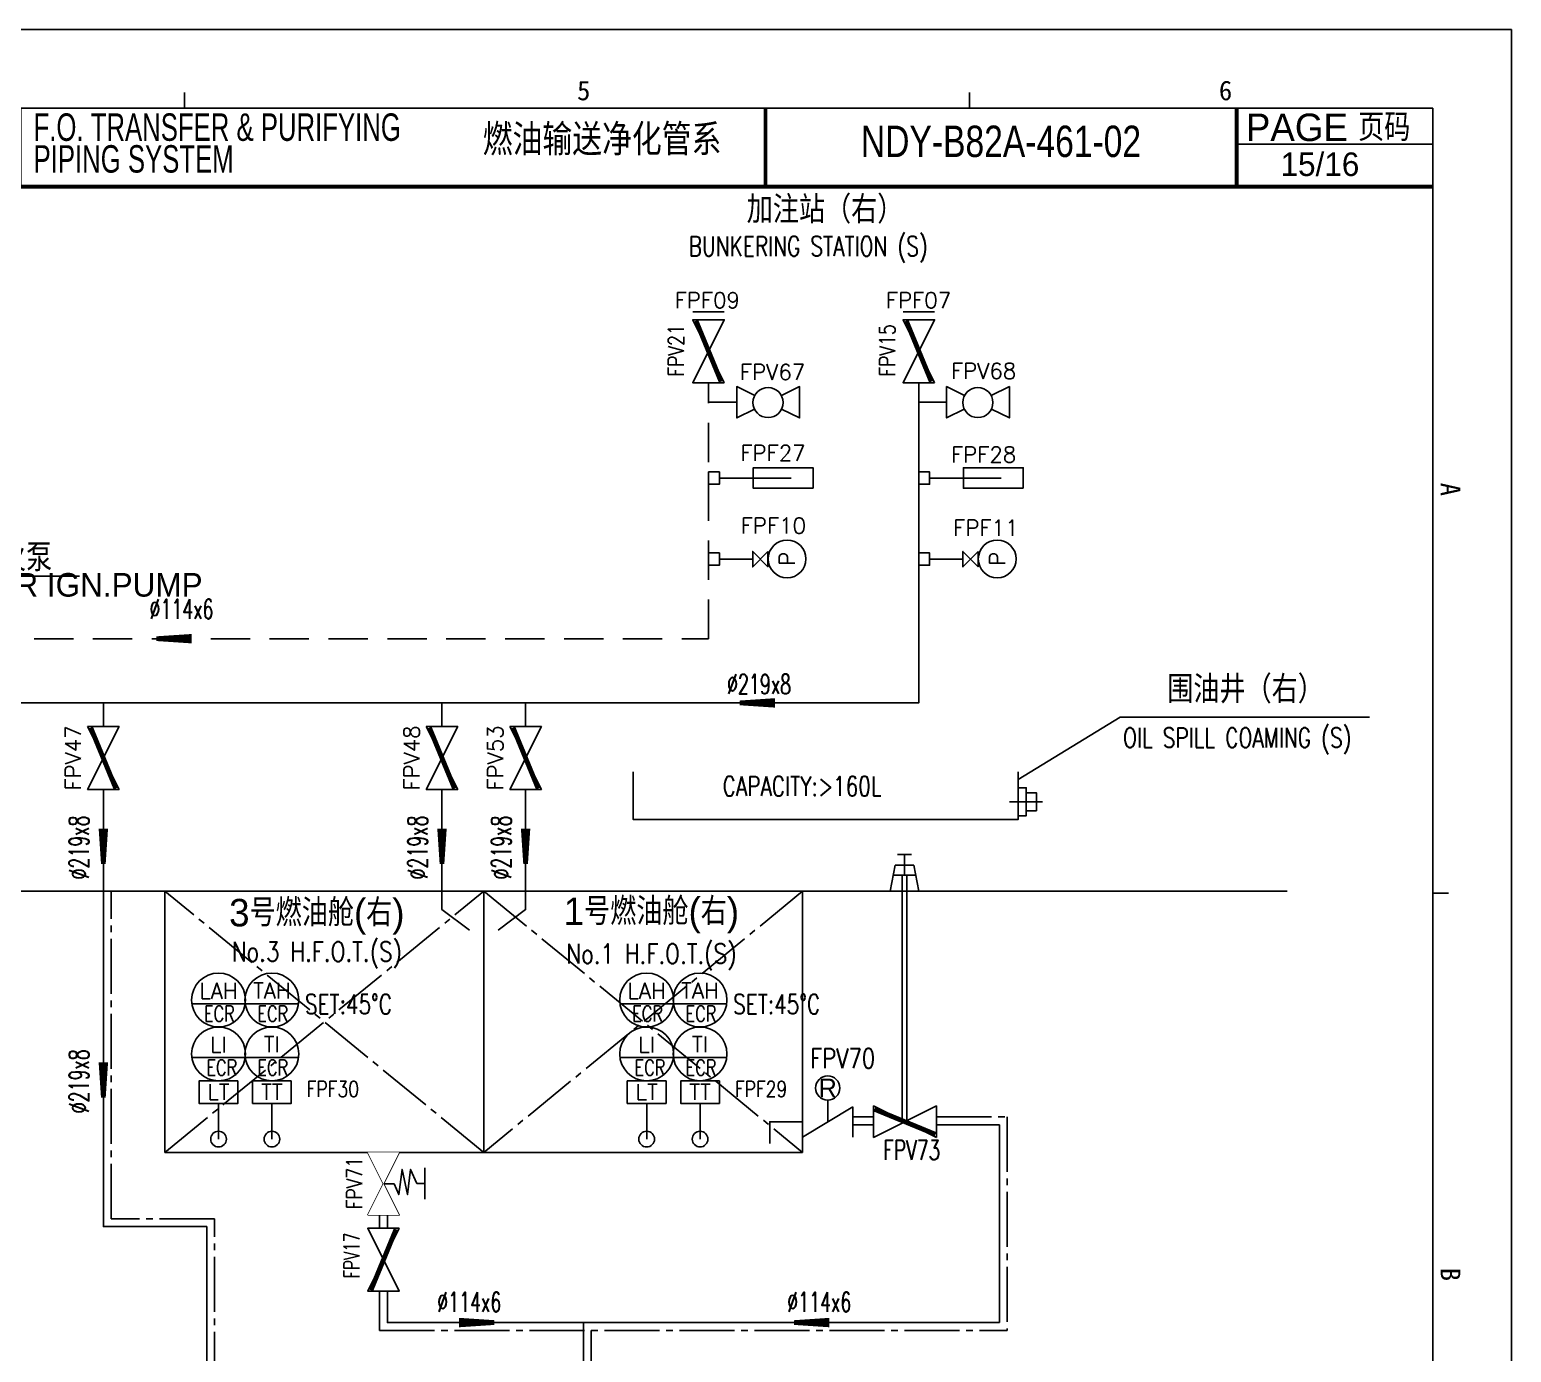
# Model space of a CAD drawing. Header units: inches. Extents: x 244 to 838, y -431 to 471.
# Drawn here: x 649.2 to 837.9, y 302.2 to 470.7 of the extents above; entities that cross this region are included whole.
import ezdxf
from ezdxf.enums import TextEntityAlignment as Align

# ---------------------------------------------------------------- set-up
doc = ezdxf.new("R2010")
doc.units = ezdxf.units.IN
doc.header["$MEASUREMENT"] = 0
doc.set_wipeout_variables(frame=1)
for name, pattern in [('CENTERX2', [0.955, 0.7, -0.085, 0.085, -0.085]), ('HIDDEN', [0.375, 0.25, -0.125]), ('SHORT_CENTER_X', [0.955, 0.7, -0.085, 0.085, -0.085])]:
    doc.linetypes.add(name, pattern=pattern)
for name, color, linetype in [('BALLAST', 7, 'Continuous'), ('chinese', 7, 'Continuous'), ('PIPE', 7, 'Continuous'), ('text', 2, 'Continuous'), ('粗实线', 3, 'Continuous'), ('细实线', 7, 'Continuous'), ('隐藏', 7, 'Continuous')]:
    doc.layers.add(name, color=color, linetype=linetype)
doc.styles.add('CHINESE', font='SHORT.shx', dxfattribs={"bigfont": 'HZDXF.shx'})
doc.styles.add('HZDX', font='romans.shx', dxfattribs={"width": 0.9, "bigfont": 'HZDX.SHX'})
doc.styles.add('ROMANS', font='ROMANS')
doc.styles.add('SimSun', font='Simtxt.shx', dxfattribs={"bigfont": 'HZDX.SHX'})
doc.styles.get("Standard").update_dxf_attribs({"font": ''})
doc.styles.get('Standard').set_extended_font_data('SimSun')

# ---------------------------------------------------------------- blocks, each defined once
blk = doc.blocks.new('F004')
at = {"color": 7, "linetype": 'Continuous'}
blk.add_lwpolyline([(-1.3, 11.93), (1.3, 11.93), (1.3, 4.31), (-1.3, 4.31)], close=True, dxfattribs=at)
blk.add_lwpolyline([(0, 9.13), (0, 0)], dxfattribs=at)
at = {"color": 2, "linetype": 'Continuous', "style": 'ROMANS', "flags": 1}
for tag in ['NAMEPLATE', 'STANDARD', 'DIAMETER', 'REMARKS', 'MATERIAL', 'WEIGHT', 'NAME', 'SIZE']:
    blk.add_attdef(tag, text='', height=2, dxfattribs=at).set_placement((0, 13.93), align=Align.MIDDLE)
at = {"color": 2, "linetype": 'Continuous', "style": 'ROMANS'}
blk.add_attdef('MARK', text='', height=2, dxfattribs=at).set_placement((0, 13.93), align=Align.MIDDLE)
blk = doc.blocks.new('F206')
at = {"color": 7, "linetype": 'Continuous'}
blk.add_lwpolyline([(-0.98, 6.19), (0.96, 6.19), (-0.98, 4.24), (0.98, 4.24)], close=True, dxfattribs=at)
blk.add_lwpolyline([(0, 4.24), (0, 0)], dxfattribs=at)
blk.add_circle((-0.03, 8.62), 2.41, dxfattribs=at)
at = {"color": 2, "linetype": 'Continuous', "style": 'ROMANS', "flags": 1}
for tag in ['NAMEPLATE', 'STANDARD', 'DIAMETER', 'REMARKS', 'MATERIAL', 'WEIGHT', 'NAME', 'SIZE']:
    blk.add_attdef(tag, text='', height=2, dxfattribs=at).set_placement((-0.03, 13.03), align=Align.MIDDLE)
at = {"color": 2, "linetype": 'Continuous', "style": 'ROMANS'}
for tag, p in [('MARK', (-0.03, 13.03)), ('SN', (-0.03, 8.62))]:
    blk.add_attdef(tag, text='', height=2, dxfattribs=at).set_placement(p, align=Align.MIDDLE)
blk = doc.blocks.new('F038')
at = {"color": 7, "linetype": 'Continuous'}
for points in [[(0, -2), (0, 2)], [(1, -2), (1, 2)]]:
    blk.add_lwpolyline(points, dxfattribs=at)
at = {"color": 2, "linetype": 'Continuous', "style": 'ROMANS', "flags": 1}
for tag in ['NAMEPLATE', 'STANDARD', 'DIAMETER', 'REMARKS', 'MATERIAL', 'WEIGHT', 'NAME', 'SIZE']:
    blk.add_attdef(tag, text='', height=2, dxfattribs=at).set_placement((0.5, 4), align=Align.MIDDLE)
at = {"color": 2, "linetype": 'Continuous', "style": 'ROMANS'}
blk.add_attdef('MARK', text='', height=2, dxfattribs=at).set_placement((0.5, 4), align=Align.MIDDLE)
blk = doc.blocks.new('V555')
at = {"linetype": 'Continuous'}
for points in [[(2.32, 0.84), (0, 2), (0, -2), (2.29, -0.86)], [(5.72, 0.86), (8.01, 2), (8.01, -2), (5.75, -0.87)]]:
    blk.add_lwpolyline(points, dxfattribs=at)
blk.add_circle((4.02, -0.04), 1.92, dxfattribs=at)
at = {"color": 2, "linetype": 'Continuous', "style": 'ROMANS', "flags": 1}
for tag in ['NAMEPLATE', 'STANDARD', 'DIAMETER', 'REMARKS', 'MATERIAL', 'WEIGHT', 'NAME', 'SIZE']:
    blk.add_attdef(tag, text='', height=2, dxfattribs=at).set_placement((4.08, 4.49), align=Align.MIDDLE)
at = {"color": 2, "linetype": 'Continuous', "style": 'ROMANS'}
blk.add_attdef('MARK', text='', height=2, dxfattribs=at).set_placement((4.08, 4.49), align=Align.MIDDLE)
blk = doc.blocks.new('V027')
at = {"color": 2, "style": 'ROMANS', "flags": 1}
for tag in ['NAMEPLATE', 'STANDARD', 'DIAMETER', 'REMARKS', 'MATERIAL', 'WEIGHT', 'NAME', 'SIZE']:
    blk.add_attdef(tag, text='', height=2, dxfattribs=at).set_placement((3.79, 4.15), align=Align.MIDDLE)
at = {"color": 2, "style": 'ROMANS'}
blk.add_attdef('MARK', text='', height=2, dxfattribs=at).set_placement((3.79, 4.15), align=Align.MIDDLE)
at = {"color": 7}
blk.add_wipeout([(8.01, 2), (0, -2.01), (0, 2), (8.01, -2.01)], dxfattribs=at)
at = {"const_width": 0.62}
blk.add_lwpolyline([(0.12, -1.6), (7.88, 1.6)], dxfattribs=at)
at = {"color": 7}
blk.add_lwpolyline([(8.01, 2), (0, -2.01), (0, 2), (8.01, -2.01)], close=True, dxfattribs=at)
blk = doc.blocks.new('A2')
for p, q in [((0, 420), (594, 420)), ((594, 0), (594, 420)), ((425, 410), (425, 412)), ((525, 410), (525, 412)), ((584, 310), (586, 310))]:
    blk.add_line(p, q)
at = {"color": 5}
for p in [(25, 410), (584, 10)]:
    blk.add_line(p, (584, 410), dxfattribs=at)
for s, p in [('5', (475, 411)), ('6', (556.75, 411))]:
    blk.add_text(s, height=2.5).set_placement(p)
for s, p in [('A', (585, 362.28)), ('B', (585, 262.28))]:
    blk.add_text(s, height=2.5, rotation=270).set_placement(p)
blk = doc.blocks.new('A3图框')
at = {"ltscale": 5}
blk.add_lwpolyline([(-562.29, -4946.17), (31.71, -4946.17), (31.71, -5366.17), (-562.29, -5366.17)], close=True, dxfattribs=at)
at = {"layer": '粗实线', "color": 5, "const_width": 0.5}
for points in [[(-158.29, -4956.17), (-158.29, -4966.17), (21.71, -4966.17)], [(-63.29, -4956.17), (-63.29, -4966.17)], [(-3.29, -4956.17), (-3.29, -4966.17)]]:
    blk.add_lwpolyline(points, dxfattribs=at)
at = {"layer": '细实线'}
blk.add_line((-3.29, -4960.78), (21.71, -4960.78), dxfattribs=at)
at = {"color": 2}
blk.add_blockref('A2', (-562.29, -5366.17), dxfattribs=at)
blk.add_blockref('A2', (-562.29, -5366.17), dxfattribs=at)
at = {"color": 7, "style": 'SimSun', "width": 0.7}
for s, p in [('F.O. TRANSFER & PURIFYING', (-156.51, -4960.34)), ('PIPING SYSTEM', (-156.51, -4964.39))]:
    blk.add_text(s, height=3.5, dxfattribs=at).set_placement(p)
at = {"color": 7, "style": 'SimSun'}
blk.add_text('燃油输送净化管系', height=4, dxfattribs=at).set_placement((-99.3, -4962.2))
at = {"layer": 'text', "color": 7, "style": 'SimSun'}
blk.add_text('PAGE 页码', height=3.5, dxfattribs=at).set_placement((8.37, -4958.57), align=Align.MIDDLE)
at = {"layer": 'text', "color": 7, "style": 'SimSun', "width": 0.8}
blk.add_text('NDY-B82A-461-02', height=4, dxfattribs=at).set_placement((-33.29, -4960.4), align=Align.MIDDLE_CENTER)
blk = doc.blocks.new('A040')
at = {"color": 7, "linetype": 'Continuous'}
blk.add_lwpolyline([(-3.4, 2.96), (3.4, 2.96)], dxfattribs=at)
blk.add_circle((0, 3.43), 3.43, dxfattribs=at)
at = {"color": 2, "linetype": 'Continuous', "style": 'ROMANS', "flags": 1}
for tag in ['NAMEPLATE', 'STANDARD', 'DIAMETER', 'REMARKS', 'MATERIAL', 'WEIGHT', 'NAME', 'SIZE']:
    blk.add_attdef(tag, text='', height=2, dxfattribs=at).set_placement((0, 8.86), align=Align.MIDDLE)
at = {"color": 2, "linetype": 'Continuous', "style": 'ROMANS'}
for tag, p in [('MARK', (0, 8.86)), ('SN', (0, 4.61))]:
    blk.add_attdef(tag, text='', height=2, dxfattribs=at).set_placement(p, align=Align.MIDDLE)
blk = doc.blocks.new('F039')
at = {"color": 7, "linetype": 'Continuous'}
blk.add_lwpolyline([(-2.47, 7.42), (2.47, 7.42), (2.47, 4.55), (-2.47, 4.55)], close=True, dxfattribs=at)
blk.add_lwpolyline([(0, 4.55), (0, 0)], dxfattribs=at)
at = {"color": 2, "linetype": 'Continuous', "style": 'ROMANS', "flags": 1}
for tag in ['NAMEPLATE', 'STANDARD', 'DIAMETER', 'REMARKS', 'MATERIAL', 'WEIGHT', 'NAME', 'SIZE']:
    blk.add_attdef(tag, text='', height=2, dxfattribs=at).set_placement((0, 9.42), align=Align.MIDDLE)
at = {"color": 2, "linetype": 'Continuous', "style": 'ROMANS'}
for tag, p in [('MARK', (0, 9.42)), ('SN', (0, 5.98))]:
    blk.add_attdef(tag, text='', height=2, dxfattribs=at).set_placement(p, align=Align.MIDDLE)
blk = doc.blocks.new('A033')
at = {"color": 7, "linetype": 'Continuous'}
blk.add_lwpolyline([(-3.4, 2.96), (3.4, 2.96)], dxfattribs=at)
blk.add_circle((0, 3.43), 3.43, dxfattribs=at)
at = {"color": 2, "linetype": 'Continuous', "style": 'ROMANS', "flags": 1}
for tag in ['NAMEPLATE', 'STANDARD', 'DIAMETER', 'REMARKS', 'MATERIAL', 'WEIGHT', 'NAME', 'SIZE']:
    blk.add_attdef(tag, text='', height=2, dxfattribs=at).set_placement((0, 8.86), align=Align.MIDDLE)
at = {"color": 2, "linetype": 'Continuous', "style": 'ROMANS'}
for tag, p in [('MARK', (0, 8.86)), ('SN', (0, 4.63))]:
    blk.add_attdef(tag, text='', height=2, dxfattribs=at).set_placement(p, align=Align.MIDDLE)
blk = doc.blocks.new('F068')
at = {"color": 7, "linetype": 'Continuous'}
blk.add_lwpolyline([(-2.47, 2.87), (2.47, 2.87), (2.47, 0), (-2.47, 0)], close=True, dxfattribs=at)
at = {"color": 2, "linetype": 'Continuous', "style": 'ROMANS', "flags": 1}
for tag in ['NAMEPLATE', 'STANDARD', 'DIAMETER', 'REMARKS', 'MATERIAL', 'WEIGHT', 'NAME', 'SIZE']:
    blk.add_attdef(tag, text='', height=2, dxfattribs=at).set_placement((0, 4.87), align=Align.MIDDLE)
at = {"color": 2, "linetype": 'Continuous', "style": 'ROMANS'}
for tag, p in [('MARK', (0, 4.87)), ('SN', (0, 1.43))]:
    blk.add_attdef(tag, text='', height=2, dxfattribs=at).set_placement(p, align=Align.MIDDLE)
blk = doc.blocks.new('X3106')
at = {"linetype": 'Continuous'}
blk.add_lwpolyline([(0, 0, 0, 0, 0), (0.98, 0.98, 0.7, 0, 0), (2.03, 2.03, 0, 0, 0)], format="xyseb", dxfattribs=at)
blk = doc.blocks.new('V014')
at = {"linetype": 'Continuous'}
for p, q in [((8.01, -2), (0, 2)), ((0, -2), (8.01, 2))]:
    blk.add_line(p, q, dxfattribs=at)
at = {"color": 7, "linetype": 'Continuous'}
for points in [[(2.03, 5.29), (6.03, 5.29)], [(4, 0), (4, 1.36), (2.63, 1.96), (5.84, 2.37), (2.63, 3.07), (5.84, 3.47), (4.03, 4.27)], [(4.03, 5.29), (4.03, 4.27)]]:
    blk.add_lwpolyline(points, dxfattribs=at)
at = {"color": 7}
blk.add_lwpolyline([(0, -2), (8.01, 2), (8.01, -2), (0, 2)], close=True, dxfattribs=at)
at = {"linetype": 'Continuous', "xscale": 1.5, "yscale": 1.5, "zscale": 1.5}
blk.add_blockref('X3106', (4.03, 5.29), dxfattribs=at)
at = {"color": 2, "linetype": 'Continuous', "style": 'ROMANS', "flags": 1}
for tag in ['NAMEPLATE', 'STANDARD', 'DIAMETER', 'REMARKS', 'MATERIAL', 'WEIGHT', 'NAME', 'SIZE']:
    blk.add_attdef(tag, text='', height=2, dxfattribs=at).set_placement((4.3, 9.52), align=Align.MIDDLE)
at = {"color": 2, "linetype": 'Continuous', "style": 'ROMANS'}
blk.add_attdef('MARK', text='', height=2, dxfattribs=at).set_placement((4.3, 9.52), align=Align.MIDDLE)
at = {"color": 7}
blk.add_wipeout([(0, -2), (8.01, 2), (8.01, -2), (0, 2)], dxfattribs=at)
blk = doc.blocks.new('E000')
blk.add_lwpolyline([(-2.27, -2.08), (0, 0), (-2.27, 2.08), (12.25, 2.08), (14.53, 0), (12.25, -2.08)], close=True)
at = {"color": 2, "style": 'ROMANS', "flags": 1}
for tag, p in [('NOMDIA', (32.69, 2.18)), ('NUMBER', (36.25, -0.69)), ('CAPACITY', (36.52, -3.69))]:
    blk.add_attdef(tag, text='', height=2, rotation=359.3452, dxfattribs=at).set_placement(p, align=Align.CENTER)
at = {"color": 2, "linetype": 'Continuous', "style": 'ROMANS'}
blk.add_attdef('MARK', text='', height=2, dxfattribs=at).set_placement((6.5, -0.01), align=Align.MIDDLE)
at = {"layer": 'text', "style": 'CHINESE'}
for tag, p, height in [('CONNC', (15.25, 1.42), 3.5), ('CONNE', (15.25, -3.45), 3)]:
    blk.add_attdef(tag, p, '', height=height, dxfattribs=at)
at = {"layer": 'text', "color": 2, "style": 'CHINESE'}
blk.add_attdef('CONND', (15.25, -7.21), '', height=3, dxfattribs=at)
blk = doc.blocks.new('V075')
at = {"color": 7, "linetype": 'Continuous'}
for p, q in [((0, -2), (0, 2)), ((8, -2.95), (8, 2)), ((0, -2.87), (0, -2))]:
    blk.add_line(p, q, dxfattribs=at)
blk.add_lwpolyline([(8, 2), (0, -2.87)], dxfattribs=at)
at = {"color": 2, "linetype": 'Continuous', "style": 'ROMANS', "flags": 1}
for tag in ['NAMEPLATE', 'STANDARD', 'DIAMETER', 'REMARKS', 'MATERIAL', 'WEIGHT', 'NAME', 'SIZE']:
    blk.add_attdef(tag, text='', height=2, dxfattribs=at).set_placement((3.9, 3.97), align=Align.MIDDLE)
at = {"color": 2, "linetype": 'Continuous', "style": 'ROMANS'}
blk.add_attdef('MARK', text='', height=2, dxfattribs=at).set_placement((3.9, 3.97), align=Align.MIDDLE)
blk = doc.blocks.new('ACT')
at = {"color": 7, "linetype": 'Continuous'}
blk.add_lwpolyline([(0, 3.49), (0, 0)], dxfattribs=at)
blk.add_circle((0, 5.42), 1.93, dxfattribs=at)
at = {"layer": 'BALLAST', "color": 2, "linetype": 'Continuous', "style": 'CHINESE'}
blk.add_text('R', height=3, dxfattribs=at).set_placement((0, 5.42), align=Align.MIDDLE)
blk = doc.blocks.new('zw$A353')
at = {"layer": 'PIPE', "color": 2, "xscale": 0.8, "yscale": 0.8, "zscale": 0.8, "rotation": 270}
blk.add_blockref('V075', (6.22, 6.4), dxfattribs=at)
at = {"layer": 'PIPE', "color": 3, "linetype": 'Continuous', "xscale": 0.8, "yscale": 0.8, "zscale": 0.8, "rotation": 90}
blk.add_blockref('ACT', (5.88, 3.2), dxfattribs=at)
blk = doc.blocks.new('PLATE VALVE')
at = {"layer": 'PIPE'}
for p, q in [((-1.19, 7.93), (-1.81, 4.63)), ((1.21, 7.93), (-1.19, 7.93)), ((0.91, 9.31), (-0.89, 9.31)), ((0.01, 9.31), (0.01, 6.68)), ((1.21, 7.93), (1.83, 4.63)), ((1.44, 6.68), (-1.42, 6.68)), ((-0.29, 6.68), (-0.29, 0.04)), ((0.31, 6.68), (0.31, 0.04))]:
    blk.add_line(p, q, dxfattribs=at)

msp = doc.modelspace()

# ---------------------------------------------------------------- linework, layer by layer
at = {"color": 3, "linetype": 'Continuous'}
for p, q in [((739.28, 423.22), (735.68, 423.22)), ((765.99, 423.22), (762.45, 423.22))]:
    msp.add_line(p, q, dxfattribs=at)
at = {"color": 251}
msp.add_line((809.37, 360.93), (296.77, 360.93), dxfattribs=at)
at = {"color": 7, "linetype": 'CENTERX2', "ltscale": 10}
msp.add_line((773.73, 332.18), (773.73, 304.98), dxfattribs=at)
at = {"color": 3}
msp.add_line((772.73, 331.18), (772.73, 305.98), dxfattribs=at)
for points in [[(737.06, 414.35), (735.68, 414.35), (735.68, 412.78), (737.06, 412.78)], [(762.45, 414.35), (763.83, 414.35), (763.83, 412.78), (762.45, 412.78)], [(737.06, 404.02), (735.68, 404.02), (735.68, 402.45), (737.06, 402.45)], [(762.45, 404.02), (763.83, 404.02), (763.83, 402.45), (762.45, 402.45)], [(775.13, 374.1), (775.13, 370.55), (776.15, 370.55), (776.15, 374.1)], [(776.15, 373.47), (776.15, 371.19), (777.44, 371.19), (777.44, 373.47)]]:
    msp.add_lwpolyline(points, close=True)
for points in [[(626.45, 401.07), (655.57, 401.07)], [(778.23, 372.33), (774.01, 372.33)], [(680.07, 333.9), (680.07, 329.35)], [(734.6, 333.9), (734.6, 329.35)]]:
    msp.add_lwpolyline(points)
for points in [[(669.85, 393.1, 0, 0, 0), (669.85, 393.1, 1.2, 0.6, 0), (665.35, 393.1, 0, 0, 0), (665.35, 393.1, 0, 0, 0)], [(744.15, 384.92, 0, 0, 0), (744.15, 384.92, 1.2, 0.6, 0), (739.65, 384.92, 0, 0, 0), (739.65, 384.92, 0, 0, 0)], [(658.6, 368.91, 0, 0, 0), (658.6, 368.91, 1.2, 0.6, 0), (658.6, 364.41, 0, 0, 0), (658.6, 364.41, 0, 0, 0)], [(701.73, 368.91, 0, 0, 0), (701.73, 368.91, 1.2, 0.6, 0), (701.73, 364.41, 0, 0, 0), (701.73, 364.41, 0, 0, 0)], [(712.38, 368.91, 0, 0, 0), (712.38, 368.91, 1.2, 0.6, 0), (712.38, 364.41, 0, 0, 0), (712.38, 364.41, 0, 0, 0)], [(658.6, 339.12, 0, 0, 0), (658.6, 339.12, 1.2, 0.6, 0), (658.6, 334.62, 0, 0, 0), (658.6, 334.62, 0, 0, 0)], [(703.9, 305.98, 0, 0, 0), (703.9, 305.98, 1.2, 0.6, 0), (708.4, 305.98, 0, 0, 0), (708.4, 305.98, 0, 0, 0)], [(751.08, 305.98, 0, 0, 0), (751.08, 305.98, 1.2, 0.6, 0), (746.58, 305.98, 0, 0, 0), (746.58, 305.98, 0, 0, 0)]]:
    msp.add_lwpolyline(points, format="xyseb", dxfattribs=at)
for points in [[(668.26, 292.82), (671.77, 295.47), (671.77, 318.2), (658.6, 318.2), (658.6, 384.92)], [(705.24, 355.95), (701.73, 358.6), (701.73, 384.92)], [(708.87, 355.95), (712.38, 358.6), (712.38, 384.92)], [(747.66, 331.56), (743.48, 331.56), (743.48, 328.77)], [(754.06, 331.18), (756.69, 331.18)], [(694.78, 309.98), (694.78, 305.98), (772.73, 305.98)], [(719.74, 305.98), (719.74, 217.71), (673.45, 217.71)]]:
    msp.add_lwpolyline(points, dxfattribs=at)
at = {"color": 7}
msp.add_lwpolyline([(775.13, 375.17), (788.11, 383.09), (819.85, 383.09)], dxfattribs=at)
at = {"color": 4}
msp.add_lwpolyline([(726.06, 376.12), (726.06, 370.08), (775.13, 370.08), (775.13, 376.12)], dxfattribs=at)
at = {"color": 7, "linetype": 'CENTERX2', "ltscale": 10}
for points in [[(672.77, 297.79), (672.77, 319.2), (659.6, 319.2), (659.6, 360.93)], [(754.06, 332.18), (758.44, 332.18)], [(693.78, 309.98), (693.78, 304.98), (773.73, 304.98)], [(720.74, 304.98), (720.74, 216.71), (674.7, 216.71)]]:
    msp.add_lwpolyline(points, dxfattribs=at)
at = {"linetype": 'Continuous', "ltscale": 10}
for points in [[(707.06, 327.66), (666.45, 327.66), (666.45, 360.93), (707.06, 360.93)], [(747.66, 327.66), (707.06, 327.66), (707.06, 360.93), (747.66, 360.93)]]:
    msp.add_lwpolyline(points, close=True, dxfattribs=at)
at = {"color": 251, "linetype": 'SHORT_CENTER_X', "ltscale": 10}
for points in [[(666.45, 327.66), (707.06, 360.93), (747.66, 327.66)], [(747.66, 360.93), (707.06, 327.66), (666.45, 360.93)]]:
    msp.add_lwpolyline(points, dxfattribs=at)
for centre in [(673.27, 329.35), (680.07, 329.35), (727.8, 329.35), (734.6, 329.35)]:
    msp.add_circle(centre, 1)

# ---------------------------------------------------------------- block references
at = {"linetype": 'Continuous'}
ref = msp.add_blockref('F038', (735.68, 433.72), dxfattribs=dict(at, rotation=90))
ref.add_attrib('MARK', 'FPF09', dxfattribs={"color": 2, "linetype": 'Continuous', "height": 2, "style": 'ROMANS'}).set_placement((735.53, 436.22), align=Align.MIDDLE)
ref = msp.add_blockref('F038', (762.45, 433.72), dxfattribs=dict(at, rotation=90))
ref.add_attrib('MARK', 'FPF07', dxfattribs={"color": 2, "linetype": 'Continuous', "height": 2, "style": 'ROMANS'}).set_placement((762.43, 436.22), align=Align.MIDDLE)
at = {"color": 2}
ref = msp.add_blockref('V555', (747.28, 423.22), dxfattribs=dict(at, xscale=-1))
ref.add_attrib('MARK', 'FPV67', dxfattribs={"color": 2, "linetype": 'Continuous', "height": 2, "style": 'ROMANS'}).set_placement((743.84, 427.06), align=Align.MIDDLE)
ref = msp.add_blockref('V555', (774, 423.22), dxfattribs=dict(xscale=-1))
ref.add_attrib('MARK', 'FPV68', dxfattribs={"color": 2, "linetype": 'Continuous', "height": 2, "style": 'ROMANS'}).set_placement((770.72, 427.21), align=Align.MIDDLE)
at = {"color": 3, "linetype": 'Continuous'}
ref = msp.add_blockref('F004', (737.06, 413.57), dxfattribs=dict(at, xscale=-1, rotation=270))
ref.add_attrib('MARK', 'FPF27', dxfattribs={"color": 2, "linetype": 'Continuous', "height": 2, "style": 'ROMANS'}).set_placement((743.89, 416.76), align=Align.MIDDLE)
ref = msp.add_blockref('F004', (763.83, 413.57), dxfattribs=dict(at, xscale=-1, rotation=270))
ref.add_attrib('MARK', 'FPF28', dxfattribs={"color": 2, "linetype": 'Continuous', "height": 2, "style": 'ROMANS'}).set_placement((770.72, 416.56), align=Align.MIDDLE)
at = {"linetype": 'Continuous'}
ref = msp.add_blockref('F206', (737.06, 403.23), dxfattribs=dict(at, rotation=270))
ref.add_attrib('SN', 'P', dxfattribs={"color": 2, "linetype": 'Continuous', "height": 2, "rotation": 90, "style": 'ROMANS'}).set_placement((745.68, 403.26), align=Align.MIDDLE)
ref.add_attrib('MARK', 'FPF10', dxfattribs={"color": 2, "linetype": 'Continuous', "height": 2, "style": 'ROMANS'}).set_placement((743.94, 407.51), align=Align.MIDDLE)
ref = msp.add_blockref('F206', (763.83, 403.23), dxfattribs=dict(at, rotation=270))
ref.add_attrib('SN', 'P', dxfattribs={"color": 2, "linetype": 'Continuous', "height": 2, "rotation": 90, "style": 'ROMANS'}).set_placement((772.45, 403.26), align=Align.MIDDLE)
ref.add_attrib('MARK', 'FPF11', dxfattribs={"color": 2, "linetype": 'Continuous', "height": 2, "style": 'ROMANS'}).set_placement((771, 407.22), align=Align.MIDDLE)
at = {"color": 2}
ref = msp.add_blockref('E000', (611.92, 401.07), dxfattribs=at)
ref.add_attrib('MARK', 'FP-01', dxfattribs={"color": 2, "linetype": 'Continuous', "height": 2, "style": 'ROMANS'}).set_placement((618.42, 401.06), align=Align.MIDDLE)
ref.add_attrib('CONNC', '接至锅炉点火泵', (628.8, 401.68), dxfattribs={"layer": 'text', "height": 3.5, "style": 'SimSun'})
ref.add_attrib('CONNE', 'TO BOILER IGN.PUMP', (628.89, 398.46), dxfattribs={"layer": 'text', "height": 3, "style": 'CHINESE'})
ref.add_attrib('CONND', 'SEE:-461-01', (628.84, 395.42), dxfattribs={"layer": 'text', "color": 2, "height": 3, "style": 'CHINESE', "width": 0.8})
msp.add_blockref('PLATE VALVE', (760.63, 356.3))
ref = msp.add_blockref('A040', (673.27, 343.64))
ref.add_attrib('SN', 'LAH', dxfattribs={"color": 2, "linetype": 'Continuous', "height": 2, "style": 'ROMANS'}).set_placement((673.27, 348.24), align=Align.MIDDLE)
ref = msp.add_blockref('A033', (680.07, 343.64), dxfattribs=dict(xscale=-1))
ref.add_attrib('SN', 'TAH', dxfattribs={"color": 2, "linetype": 'Continuous', "height": 2, "style": 'ROMANS'}).set_placement((680.07, 348.27), align=Align.MIDDLE)
ref = msp.add_blockref('A040', (727.8, 343.64))
ref.add_attrib('SN', 'LAH', dxfattribs={"color": 2, "linetype": 'Continuous', "height": 2, "style": 'ROMANS'}).set_placement((727.8, 348.24), align=Align.MIDDLE)
ref = msp.add_blockref('A033', (734.6, 343.64), dxfattribs=dict(xscale=-1))
ref.add_attrib('SN', 'TAH', dxfattribs={"color": 2, "linetype": 'Continuous', "height": 2, "style": 'ROMANS'}).set_placement((734.6, 348.27), align=Align.MIDDLE)
ref = msp.add_blockref('A040', (673.27, 336.77), dxfattribs=dict(xscale=-1))
ref.add_attrib('SN', 'LI', dxfattribs={"color": 2, "linetype": 'Continuous', "height": 2, "style": 'ROMANS'}).set_placement((673.27, 341.38), align=Align.MIDDLE)
ref = msp.add_blockref('A033', (680.07, 336.77), dxfattribs=dict(at, xscale=-1))
ref.add_attrib('SN', 'TI', dxfattribs={"color": 2, "linetype": 'Continuous', "height": 2, "style": 'ROMANS'}).set_placement((680.07, 341.41), align=Align.MIDDLE)
ref = msp.add_blockref('A040', (727.8, 336.77), dxfattribs=dict(xscale=-1))
ref.add_attrib('SN', 'LI', dxfattribs={"color": 2, "linetype": 'Continuous', "height": 2, "style": 'ROMANS'}).set_placement((727.8, 341.38), align=Align.MIDDLE)
ref = msp.add_blockref('A033', (734.6, 336.77), dxfattribs=dict(at, xscale=-1))
ref.add_attrib('SN', 'TI', dxfattribs={"color": 2, "linetype": 'Continuous', "height": 2, "style": 'ROMANS'}).set_placement((734.6, 341.41), align=Align.MIDDLE)
ref = msp.add_blockref('F039', (673.27, 329.35), dxfattribs=dict(xscale=-1))
ref.add_attrib('SN', 'LT', dxfattribs={"color": 2, "linetype": 'Continuous', "height": 2, "style": 'ROMANS'}).set_placement((673.27, 335.34), align=Align.MIDDLE)
ref = msp.add_blockref('F068', (680.07, 333.9), dxfattribs=dict(at, xscale=-1))
ref.add_attrib('SN', 'TT', dxfattribs={"color": 2, "linetype": 'Continuous', "height": 2, "style": 'ROMANS'}).set_placement((680.07, 335.34), align=Align.MIDDLE)
ref.add_attrib('MARK', 'FPF30', dxfattribs={"color": 2, "linetype": 'Continuous', "height": 2, "style": 'ROMANS', "width": 0.8}).set_placement((687.84, 335.73), align=Align.MIDDLE)
ref = msp.add_blockref('F039', (727.8, 329.35), dxfattribs=dict(xscale=-1))
ref.add_attrib('SN', 'LT', dxfattribs={"color": 2, "linetype": 'Continuous', "height": 2, "style": 'ROMANS'}).set_placement((727.8, 335.34), align=Align.MIDDLE)
ref = msp.add_blockref('F068', (734.6, 333.9), dxfattribs=dict(at, xscale=-1))
ref.add_attrib('SN', 'TT', dxfattribs={"color": 2, "linetype": 'Continuous', "height": 2, "style": 'ROMANS'}).set_placement((734.6, 335.34), align=Align.MIDDLE)
ref.add_attrib('MARK', 'FPF29', dxfattribs={"color": 2, "linetype": 'Continuous', "height": 2, "style": 'ROMANS', "width": 0.8}).set_placement((742.37, 335.73), align=Align.MIDDLE)
at = {"color": 3, "rotation": 270}
msp.add_blockref('zw$A353', (747.66, 337.4), dxfattribs=at)

# ---------------------------------------------------------------- texts
at = {"color": 2, "linetype": 'SHORT_CENTER_X', "style": 'SimSun'}
for s, p in [('1号燃油舱(右)', (728.4, 356.62)), ('3号燃油舱(右)', (685.79, 356.45))]:
    msp.add_text(s, height=3.5, dxfattribs=at).set_placement(p, align=Align.CENTER)
at = {"color": 2, "linetype": 'Continuous', "style": 'HZDX', "width": 0.75}
for p in [(684.27, 345.29), (738.81, 345.29)]:
    msp.add_text('SET:45%%dC', height=2.5, dxfattribs=at).set_placement(p)
at = {"color": 2, "linetype": 'SHORT_CENTER_X', "style": 'HZDX', "width": 0.75}
for p in [(673.38, 346.32), (680.18, 346.32), (727.92, 346.32), (734.72, 346.32), (673.69, 339.46), (680.18, 339.46), (728.22, 339.46), (734.72, 339.46)]:
    msp.add_text('ECR', height=2, dxfattribs=at).set_placement(p, align=Align.TOP_CENTER)
at = {"layer": 'chinese', "color": 2, "style": 'SimSun'}
for s, p in [('加注站（右）', (740.54, 446.02)), ('围油井（右）', (794.1, 384.9))]:
    msp.add_text(s, height=3.5, dxfattribs=at).set_placement(p)
at = {"layer": 'chinese', "color": 2, "style": 'HZDX', "width": 0.75}
for s, p in [('BUNKERING STATION (S)', (733.14, 441.85)), ('OIL SPILL COAMING (S)', (788.47, 379.23)), (' CAPACITY:>160L', (736.18, 373.06))]:
    msp.add_text(s, height=2.5, dxfattribs=at).set_placement(p)
at = {"layer": 'text', "color": 7, "style": 'SimSun'}
msp.add_text('15/16', height=3, dxfattribs=at).set_placement((813.55, 453.54), align=Align.MIDDLE_CENTER)
at = {"layer": 'text', "style": 'HZDX', "width": 0.65}
for s, p in [('%%C114x6', (668.55, 395.63)), ('%%C219x8', (742.11, 386.06)), ('%%C114x6', (705.2, 307.36)), ('%%C114x6', (749.78, 307.36))]:
    msp.add_text(s, height=2.5, dxfattribs=at).set_placement(p, align=Align.CENTER)
for p in [(656.74, 366.5), (699.88, 366.5), (710.52, 366.5), (656.74, 336.71)]:
    msp.add_text('%%C219x8', height=2.5, rotation=90, dxfattribs=at).set_placement(p, align=Align.CENTER)
at = {"layer": '隐藏', "color": 2, "linetype": 'Continuous', "style": 'HZDX', "width": 0.8}
for s, p in [('No.3 H.F.O.T.(S)', (685.79, 351.98)), ('No.1 H.F.O.T.(S)', (728.4, 351.71)), ('FPV70', (752.76, 338.39))]:
    msp.add_text(s, height=2.5, dxfattribs=at).set_placement(p, align=Align.CENTER)

# ---------------------------------------------------------------- next in the draw order: block references
at = {"color": 2}
ref = msp.add_blockref('V027', (735.68, 433.72), dxfattribs=dict(at, rotation=270))
ref.add_attrib('MARK', 'FPV21', dxfattribs={"color": 2, "linetype": 'Continuous', "height": 2, "rotation": 90, "style": 'ROMANS', "width": 0.8}).set_placement((731.52, 429.82), align=Align.MIDDLE)
ref = msp.add_blockref('V027', (762.46, 433.72), dxfattribs=dict(at, rotation=270))
ref.add_attrib('MARK', 'FPV15', dxfattribs={"color": 2, "linetype": 'Continuous', "height": 2, "rotation": 90, "style": 'ROMANS', "width": 0.8}).set_placement((758.44, 429.82), align=Align.MIDDLE)

# ---------------------------------------------------------------- next in the draw order: linework, layer by layer
at = {"color": 3}
msp.add_lwpolyline([(345.51, 425.72), (345.51, 384.92), (762.45, 384.92), (762.45, 425.71)], dxfattribs=at)
at = {"color": 3, "linetype": 'HIDDEN', "ltscale": 20}
msp.add_lwpolyline([(372.28, 425.72), (372.28, 393.1), (735.68, 393.1), (735.68, 425.71)], dxfattribs=at)

# ---------------------------------------------------------------- next in the draw order: block references
at = {"color": 2}
msp.add_blockref('A3图框', (806.22, 5416.86), dxfattribs=at)

# ---------------------------------------------------------------- next in the draw order: block references
at = {"color": 3}
ref = msp.add_blockref('V027', (658.59, 373.89), dxfattribs=dict(at, rotation=90))
ref.add_attrib('MARK', 'FPV47', dxfattribs={"color": 2, "height": 2, "rotation": 90, "style": 'ROMANS'}).set_placement((654.74, 377.9), align=Align.MIDDLE)
ref = msp.add_blockref('V027', (701.73, 373.89), dxfattribs=dict(at, rotation=90))
ref.add_attrib('MARK', 'FPV48', dxfattribs={"color": 2, "height": 2, "rotation": 90, "style": 'ROMANS'}).set_placement((697.88, 377.9), align=Align.MIDDLE)
ref = msp.add_blockref('V027', (712.38, 373.89), dxfattribs=dict(at, rotation=90))
ref.add_attrib('MARK', 'FPV53', dxfattribs={"color": 2, "height": 2, "rotation": 90, "style": 'ROMANS'}).set_placement((708.52, 377.9), align=Align.MIDDLE)
at = {"color": 7}
ref = msp.add_blockref('V027', (756.69, 331.56), dxfattribs=dict(at, xscale=-1, rotation=180))
ref.add_attrib('MARK', 'FPV73', dxfattribs={"color": 2, "height": 2.5, "style": 'ROMANS', "width": 0.7}).set_placement((761.55, 327.96), align=Align.MIDDLE)
at = {"color": 2, "linetype": 'Continuous'}
ref = msp.add_blockref('V014', (694.27, 319.65), dxfattribs=dict(at, xscale=-1, rotation=270))
ref.add_attrib('MARK', 'FPV71', dxfattribs={"color": 2, "linetype": 'Continuous', "height": 2, "rotation": 90, "style": 'ROMANS', "width": 0.8}).set_placement((690.55, 323.73), align=Align.MIDDLE)
at = {"color": 7}
ref = msp.add_blockref('V027', (694.28, 309.98), dxfattribs=dict(at, xscale=-1, rotation=270))
ref.add_attrib('MARK', 'FPV17', dxfattribs={"color": 2, "height": 2, "rotation": 90, "style": 'ROMANS', "width": 0.7}).set_placement((690.21, 314.51), align=Align.MIDDLE)

# ---------------------------------------------------------------- next in the draw order: linework, layer by layer
at = {"ltscale": 5}
for p, q in [((760.34, 356.34), (760.34, 331.74)), ((760.94, 356.34), (760.94, 331.68))]:
    msp.add_line(p, q, dxfattribs=at)
at = {"color": 7, "linetype": 'CENTERX2', "ltscale": 10}
for p, q in [((764.7, 332.18), (773.73, 332.18)), ((693.78, 317.98), (693.78, 319.65))]:
    msp.add_line(p, q, dxfattribs=at)
at = {"color": 3}
for p, q in [((764.7, 331.18), (772.73, 331.18)), ((694.78, 317.98), (694.78, 319.65))]:
    msp.add_line(p, q, dxfattribs=at)

doc.saveas('drawing.dxf')
